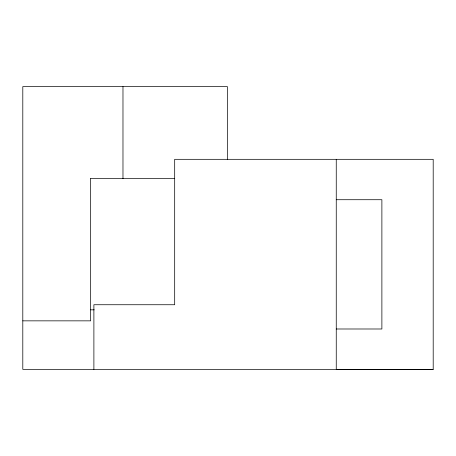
<?xml version="1.0" encoding="UTF-8"?>
<svg xmlns="http://www.w3.org/2000/svg" width="456" height="456" viewBox="0 0 456 456"><rect width="100%" height="100%" fill="white"/><g stroke="black" fill="none" stroke-linecap="round" stroke-linejoin="round"><path stroke-width="0.68" d="M90.664 178.661L174.682 178.661M336.254 199.717L381.883 199.717L381.883 328.993L336.254 328.993M90.664 309.835L94.221 309.835M22.8 320.847L90.664 320.847L90.664 178.49M93.89 369.371L93.89 304.739L174.682 304.739L174.682 159.321L433.2 159.321L433.2 369.371L22.8 369.349L22.8 86.617L227.413 86.617L227.413 159.321M433.2 369.371L336.254 369.383L336.254 159.321M122.977 86.617L122.977 178.661"/></g></svg>
